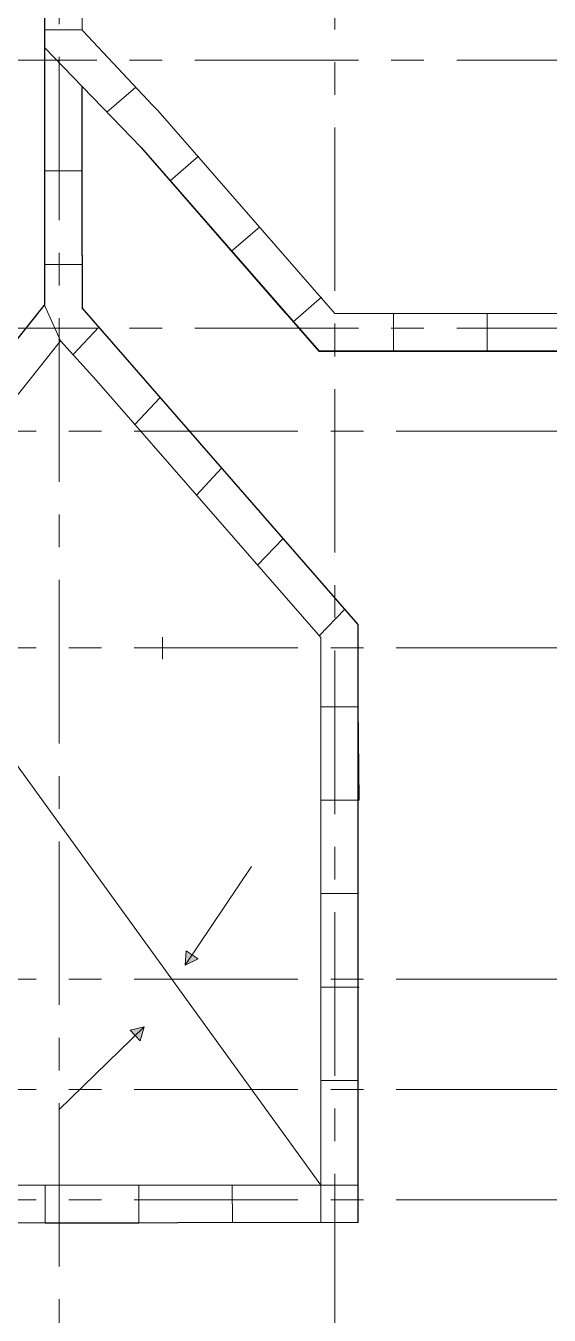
# Model space of a CAD drawing. Header units: millimetres. Extents: x -689206 to 4969298, y -1019800 to 703299.
# Drawn here: x 681201 to 688309, y -646991 to -629462 of the extents above; entities that cross this region are included whole.
import ezdxf

# ---------------------------------------------------------------- set-up
doc = ezdxf.new("R2010")
doc.units = ezdxf.units.MM
doc.linetypes.add('JIS_02_4.0', pattern=[5.5, 4, -1.5])
doc.linetypes.add('осеваяX2', pattern=[101.6, 63.5, -12.7, 12.7, -12.7])
for name, color, linetype, lineweight in [('несущие', 7, 'Continuous', 30), ('РАЗМЕРЫ', 7, 'Continuous', 9), ('сваи', 7, 'JIS_02_4.0', 30), ('стены', 7, 'Continuous', 20)]:
    doc.layers.add(name, color=color, linetype=linetype, lineweight=lineweight)

msp = doc.modelspace()

# ---------------------------------------------------------------- hatches: boundary and pattern name
at = {"layer": 'сваи', "linetype": 'ByBlock', "lineweight": 20, "ltscale": 35}
h = msp.add_hatch(color=256, dxfattribs=at)
h.dxf.hatch_style = 1
h.paths.add_polyline_path([(667034.5, -637792.5), (666904.5, -637792.5), (666930.8, -637883.6), (667034.5, -637883.6)])
h.paths.add_polyline_path([(667204.5, -637792.5), (667034.5, -637792.5), (667034.5, -637883.6), (667170.1, -637883.6)])
h.paths.add_polyline_path([(667034.5, -637920.3), (666941.4, -637920.3), (667034.5, -638242.5)])
h.paths.add_polyline_path([(667156.2, -637920.3), (667034.5, -637920.3), (667034.5, -638242.5)])
h.paths.add_polyline_path([(667170.1, -637883.6), (667034.5, -637883.6), (667034.5, -637920.3), (667156.2, -637920.3)])
h.paths.add_polyline_path([(667034.5, -637883.6), (666930.8, -637883.6), (666941.4, -637920.3), (667034.5, -637920.3)])
h.paths.add_polyline_path([(670454.5, -637573.6), (670397, -637573.6), (670454.5, -637772.5)])
h.paths.add_polyline_path([(670529.7, -637573.6), (670454.5, -637573.6), (670454.5, -637772.5)])
h.paths.add_polyline_path([(670454.5, -637322.5), (670324.5, -637322.5), (670397, -637573.6), (670454.5, -637573.6)])
h.paths.add_polyline_path([(670624.5, -637322.5), (670454.5, -637322.5), (670454.5, -637573.6), (670529.7, -637573.6)])
h.paths.add_polyline_path([(670474.5, -639282.5), (670304.5, -639732.5), (670474.5, -639732.5)])
h.paths.add_polyline_path([(670474.5, -639282.5), (670474.5, -639732.5), (670604.5, -639732.5)])
h.paths.add_polyline_path([(666974.5, -639362.5), (666974.5, -639812.5), (667104.5, -639812.5)])
h.paths.add_polyline_path([(666974.5, -639362.5), (666804.5, -639812.5), (666974.5, -639812.5)])
h.paths.add_polyline_path([(660765.7, -642079.6), (660683.2, -642130.9), (660854.5, -642222.5)])
h.paths.add_polyline_path([(660850.7, -642026.8), (660765.7, -642079.6), (660854.5, -642222.5)])
h.paths.add_polyline_path([(661384.5, -643172.5), (661381.9, -643368.3), (661468.6, -643318.2)])
h.paths.add_polyline_path([(661384.5, -643172.5), (661468.6, -643318.2), (661552.8, -643269.7)])
h.paths.add_polyline_path([(677984.5, -639492.5), (677814.5, -639942.5), (677984.5, -639942.5)])
h.paths.add_polyline_path([(677984.5, -639492.5), (677984.5, -639942.5), (678114.5, -639942.5)])
h.paths.add_polyline_path([(678134.5, -637722.3), (677964.5, -637722.3), (677964.5, -637873.6), (678077.4, -637873.6)])
h.paths.add_polyline_path([(677964.5, -637722.3), (677834.5, -637722.3), (677878.2, -637873.6), (677964.5, -637873.6)])
h.paths.add_polyline_path([(678059.7, -637920.3), (677964.5, -637920.3), (677964.5, -638172.3)])
h.paths.add_polyline_path([(677964.5, -637920.3), (677891.7, -637920.3), (677964.5, -638172.3)])
h.paths.add_polyline_path([(678077.4, -637873.6), (677964.5, -637873.6), (677964.5, -637920.3), (678059.7, -637920.3)])
h.paths.add_polyline_path([(677964.5, -637873.6), (677878.2, -637873.6), (677891.7, -637920.3), (677964.5, -637920.3)])
h.paths.add_polyline_path([(682808.2, -643072.5), (682687.4, -643189.7), (682755.1, -643259.4)])
h.paths.add_polyline_path([(682808.2, -643072.5), (682617.7, -643117.8), (682687.4, -643189.7)])
h.paths.add_polyline_path([(683541.4, -642148.5), (683458.2, -642092.8), (683364.5, -642232.5)])
h.paths.add_polyline_path([(683458.2, -642092.8), (683377.5, -642038.7), (683364.5, -642232.5)])

# ---------------------------------------------------------------- linework, layer by layer
at = {"layer": 'несущие', "lineweight": 30}
for p, q in [((681965.4, -632585.6), (681965.7, -633297.3)), ((681455.3, -633063), (681455.3, -633259.1))]:
    msp.add_line(p, q, dxfattribs=at)
at = {"layer": 'РАЗМЕРЫ', "linetype": 'осеваяX2', "lineweight": 5, "ltscale": 35}
for p, q in [((681655.3, -619215.2), (681655.3, -654392.6)), ((707055.6, -629928.3), (640002.9, -629928.3)), ((707055.6, -633573), (640002.9, -633573))]:
    msp.add_line(p, q, dxfattribs=at)
at = {"layer": 'РАЗМЕРЫ', "linetype": 'ByBlock', "lineweight": 13}
for p, q in [((681965.4, -629517.1), (681965.4, -622999.7)), ((682922.7, -630539.7), (681981.6, -629534.2)), ((682158.6, -634280.9), (681674.2, -633746.2)), ((680585.6, -635112.3), (681573.2, -633873))]:
    msp.add_line(p, q, dxfattribs=at)
at = {"layer": 'РАЗМЕРЫ', "lineweight": 9, "ltscale": 150}
for p, q in [((681965.4, -629517.1), (681455.3, -629517.1)), ((682693.8, -630294.6), (682302.7, -630636.9)), ((683545.1, -631236.3), (683161.4, -631571.1)), ((684380, -632193.3), (683996.4, -632528.1)), ((685215, -633150.2), (684831.3, -633485)), ((686194.7, -633884.2), (686194.7, -633374.2)), ((687464.7, -633884.2), (687464.7, -633374.2))]:
    msp.add_line(p, q, dxfattribs=at)
at = {"layer": 'РАЗМЕРЫ', "linetype": 'ByBlock', "lineweight": 20}
for p, q in [((681981.6, -629534.2), (681965.4, -629517.1)), ((681573.2, -633873), (681674.2, -633746.2))]:
    msp.add_line(p, q, dxfattribs=at)
at = {"layer": 'РАЗМЕРЫ', "linetype": 'ByBlock', "lineweight": 9, "ltscale": 35}
for p, q in [((681965.4, -630286), (681455.3, -629755.6)), ((681965.4, -631435.8), (681455.3, -631435.8)), ((681965.4, -632705.8), (681455.3, -632705.8)), ((681842.4, -633931.8), (682193.1, -633558.5)), ((682683.8, -634883.2), (683027.9, -634516.9)), ((683517.6, -635841.2), (683861.4, -635473.9)), ((684349.2, -636796), (684695.6, -636431.6)), ((685185.9, -637756.6), (685532.2, -637392.1)), ((685205.7, -638720.3), (685715.7, -638720.3)), ((685730.1, -639990.2), (685205.7, -639990.2)), ((685205.7, -641260.2), (685715.7, -641260.2)), ((685730.1, -642530.1), (685205.7, -642530.1)), ((685205.7, -643800.1), (685715.7, -643800.1)), ((680194.9, -645223.1), (681464.9, -645223.1)), ((681464.9, -645223.1), (681465.6, -645738.6)), ((682735.6, -645738.6), (682735.6, -645222.3)), ((682735.6, -645222.3), (684005.6, -645222.3)), ((684005.6, -645222.3), (684006.4, -645734.8)), ((685205.7, -645222.3), (685715.7, -645222.3)), ((685205.7, -645222.3), (685206.4, -645733.1)), ((681465.6, -645738.6), (682735.6, -645738.6))]:
    msp.add_line(p, q, dxfattribs=at)
at = {"layer": 'РАЗМЕРЫ', "linetype": 'ByBlock', "lineweight": 30}
for p, q in [((681965.4, -632585.6), (681965.4, -630286)), ((682111, -630437.5), (681965.4, -630286)), ((682761.3, -631113.8), (682111, -630437.5)), ((680385.1, -634602.3), (681455.3, -633259.1))]:
    msp.add_line(p, q, dxfattribs=at)
at = {"layer": 'РАЗМЕРЫ', "lineweight": 13}
msp.add_line((682922.7, -630539.7), (682984.3, -630605.6), dxfattribs=at)
at = {"layer": 'РАЗМЕРЫ', "lineweight": 30}
for p, q in [((682761.3, -631113.8), (685178.7, -633884.2)), ((682794.1, -631150.2), (685178.7, -633883)), ((688734.7, -633884.2), (685178.7, -633884.2))]:
    msp.add_line(p, q, dxfattribs=at)
at = {"layer": 'РАЗМЕРЫ', "linetype": 'ByBlock', "lineweight": 5, "ltscale": 35}
for p, q in [((681455.3, -633259.1), (681674.2, -633746.2)), ((682683.8, -634883.2), (683027.9, -634516.9)), ((684349.2, -636796), (684695.6, -636431.6)), ((685715.7, -638720.3), (685730.1, -639990.2)), ((685205.7, -639990.2), (685205.7, -641260.2)), ((685205.7, -641260.2), (685715.7, -641260.2))]:
    msp.add_line(p, q, dxfattribs=at)
at = {"layer": 'сваи', "linetype": 'ByBlock', "lineweight": 13, "ltscale": 35}
msp.add_line((680585.6, -638832.5), (685205.7, -645222.3), dxfattribs=at)
at = {"layer": 'сваи', "lineweight": 9, "ltscale": 15000}
for p, q in [((684264.7, -640889.9), (683364.5, -642232.5)), ((681648, -644198.1), (682808.2, -643072.5))]:
    msp.add_line(p, q, dxfattribs=at)
at = {"layer": 'сваи', "lineweight": 20, "ltscale": 15000}
for p, q in [((683364.5, -642232.5), (683377.5, -642038.7)), ((683377.5, -642038.7), (683458.2, -642092.8)), ((683541.4, -642148.5), (683364.5, -642232.5)), ((683458.2, -642092.8), (683541.4, -642148.5)), ((682617.7, -643117.8), (682808.2, -643072.5)), ((682687.4, -643189.7), (682617.7, -643117.8)), ((682808.2, -643072.5), (682755.1, -643259.4)), ((682755.1, -643259.4), (682687.4, -643189.7))]:
    msp.add_line(p, q, dxfattribs=at)
at = {"layer": 'стены', "linetype": 'осеваяX2', "lineweight": 5, "ltscale": 35}
for p, q in [((685395.7, -605952.8), (685395.7, -654392.6)), ((640002.9, -634972.3), (707055.6, -634972.3)), ((640002.9, -637920.3), (707055.6, -637920.3)), ((640002.9, -642422.3), (707055.6, -642422.3)), ((640002.9, -643922.3), (707055.6, -643922.3)), ((640002.9, -645422.3), (707055.6, -645422.3))]:
    msp.add_line(p, q, dxfattribs=at)
at = {"layer": 'стены', "lineweight": 30}
for p, q in [((681455.3, -622398), (681455.3, -633065)), ((682794.1, -631150.2), (684725, -633363.1)), ((682794.1, -631150.2), (684734.7, -633374.2)), ((685715.7, -637602.8), (681965.7, -633297.3)), ((685178.7, -633884.2), (688734.7, -633884.2)), ((685715.7, -645732.3), (685715.7, -637602.8)), ((685715.7, -645732.3), (680195.6, -645740.5))]:
    msp.add_line(p, q, dxfattribs=at)
at = {"layer": 'стены', "lineweight": 13}
for p, q in [((682984.3, -630605.6), (682992, -630615.9)), ((682992, -630615.9), (685398.7, -633374.2)), ((688734.7, -633374.2), (685398.7, -633374.2)), ((685205.7, -637779.3), (682158.6, -634280.9)), ((685205.7, -645222.3), (685205.7, -637779.3)), ((685205.7, -645222.3), (680705.6, -645222.3))]:
    msp.add_line(p, q, dxfattribs=at)
at = {"layer": 'стены'}
for p, q in [((685715.7, -637602.8), (681965.7, -633297.3)), ((683055.6, -638072.3), (683055.6, -637772.3))]:
    msp.add_line(p, q, dxfattribs=at)

doc.saveas('drawing.dxf')
